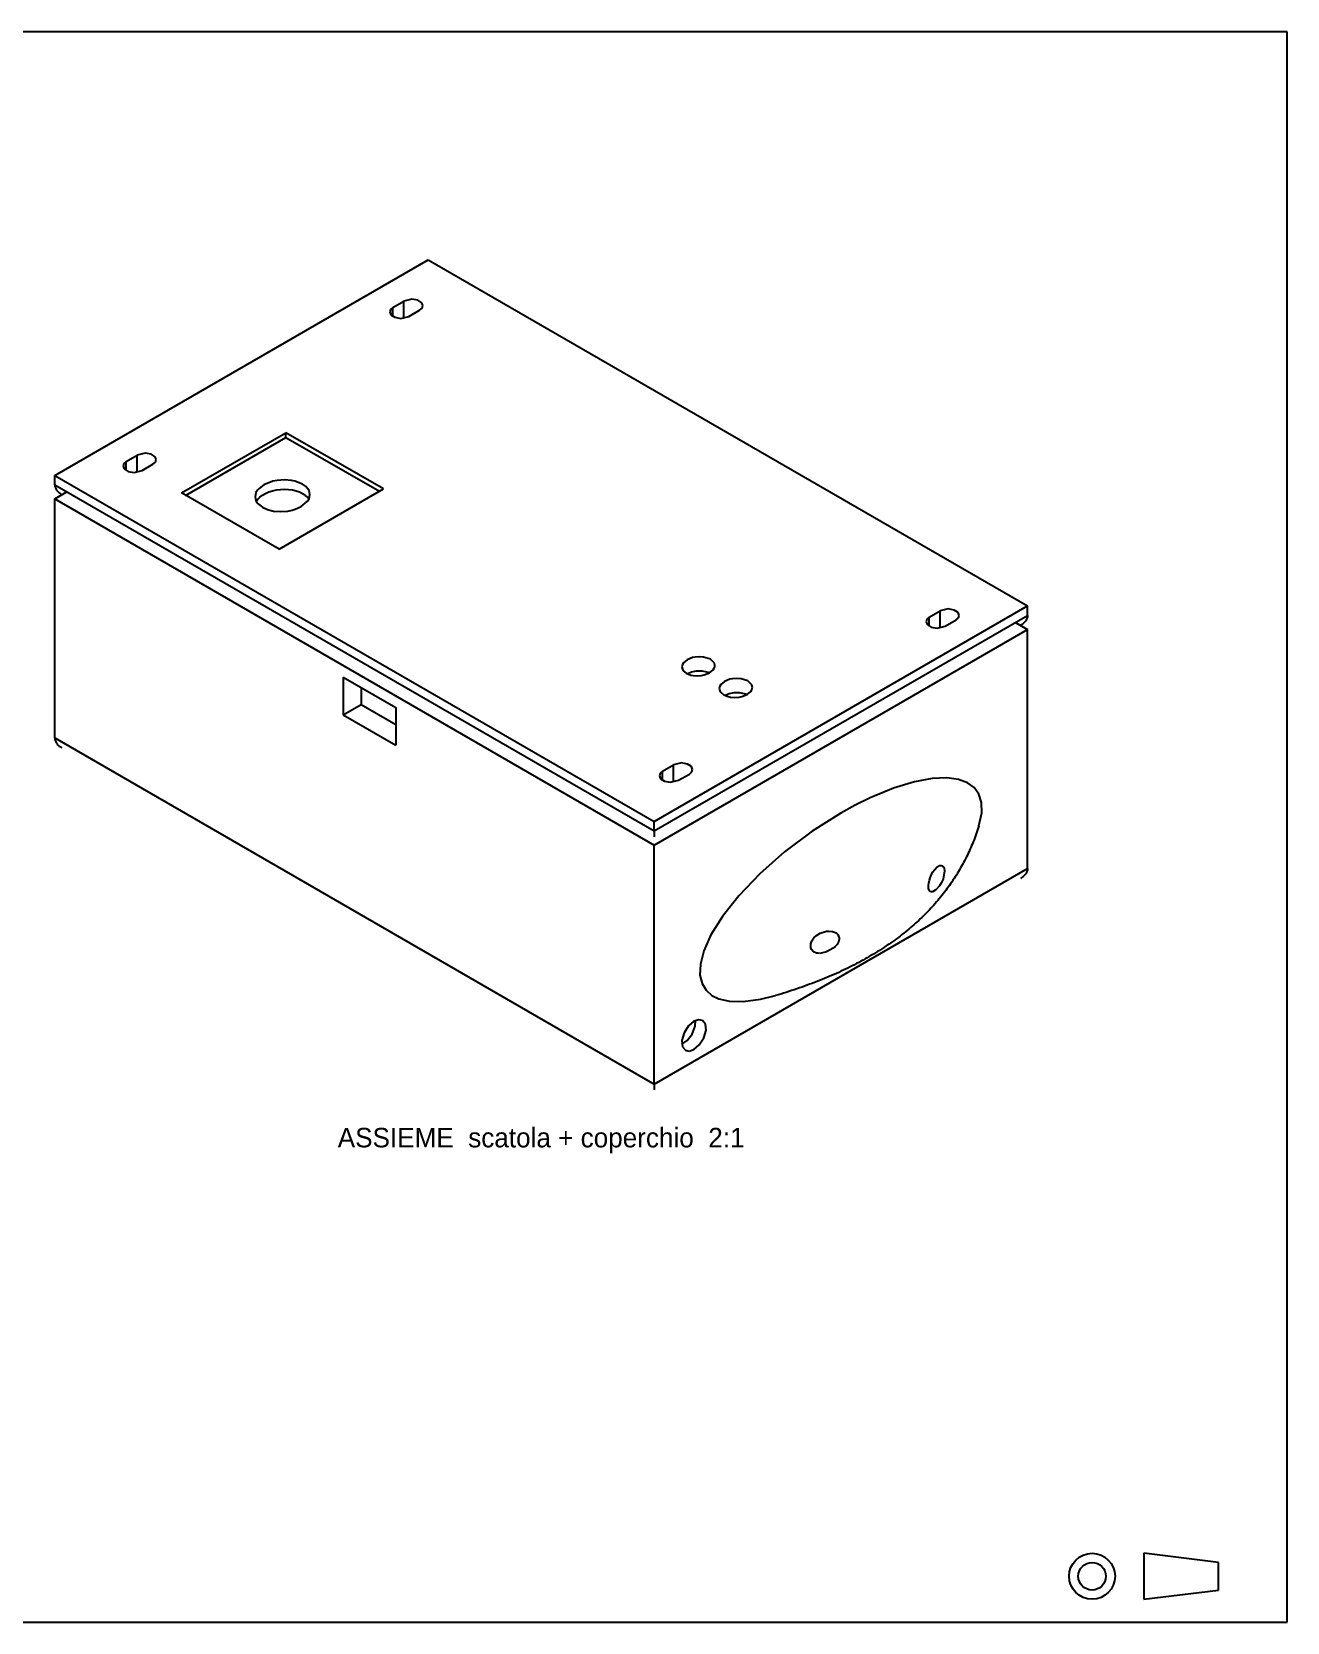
# Model space of a CAD drawing. Header units: metres. Extents: x 10 to 1730, y 10 to 287.
# Drawn here: x 1511.2 to 1730, y 10 to 287 of the extents above; entities that cross this region are included whole.
import ezdxf
from ezdxf.enums import TextEntityAlignment as Align

# ---------------------------------------------------------------- set-up
doc = ezdxf.new("R2010")
doc.units = ezdxf.units.M
doc.layers.add('CONTORNO', color=7, linetype='CONTINUOUS')
doc.layers.add('CORNICE', color=7, linetype='CONTINUOUS')

msp = doc.modelspace()

# ---------------------------------------------------------------- linework, layer by layer
at = {"layer": 'CONTORNO'}
for p, q in [((1515.246181, 209.743008), (1580.300005, 247.30185)), ((1580.300005, 247.30185), (1684.753819, 186.995413)), ((1573.755013, 238.644317), (1573.606707, 238.213853)), ((1574.177353, 239.009246), (1573.755013, 238.644317)), ((1574.177353, 239.009246), (1576.076207, 240.105551)), ((1574.177353, 237.41846), (1574.177353, 239.009246)), ((1577.439223, 240.434981), (1576.076207, 240.105551)), ((1576.076207, 237.129993), (1576.076207, 240.105551)), ((1576.932675, 237.41846), (1578.83153, 238.514765)), ((1578.523765, 240.250233), (1577.439223, 240.434981)), ((1579.188036, 239.822851), (1578.523765, 240.250233)), ((1578.83153, 238.514765), (1579.25387, 238.879694)), ((1579.402176, 239.310158), (1579.188036, 239.822851)), ((1579.25387, 238.879694), (1579.402176, 239.310158)), ((1573.606707, 238.213853), (1573.820847, 237.70116)), ((1573.820847, 237.70116), (1574.485118, 237.273778)), ((1574.485118, 237.273778), (1575.56966, 237.08903)), ((1575.56966, 237.08903), (1576.932675, 237.41846)), ((1537.342744, 206.674099), (1555.536602, 217.178328)), ((1538.05268, 206.264218), (1555.536602, 216.358565)), ((1572.517404, 207.374457), (1555.536602, 217.178328)), ((1555.536602, 216.358565), (1555.536602, 217.178328)), ((1555.536602, 216.358565), (1571.807469, 206.964576)), ((1530.972408, 213.607353), (1529.609392, 213.277922)), ((1532.05695, 213.422604), (1530.972408, 213.607353)), ((1532.721221, 212.995223), (1532.05695, 213.422604)), ((1527.288198, 211.816689), (1527.139892, 211.386225)), ((1527.139892, 211.386225), (1527.354032, 210.873532)), ((1527.710538, 212.181618), (1527.288198, 211.816689)), ((1527.354032, 210.873532), (1528.018303, 210.44615)), ((1527.710538, 212.181618), (1529.609392, 213.277922)), ((1527.710538, 210.590832), (1527.710538, 212.181618)), ((1529.102845, 210.261401), (1530.46586, 210.590832)), ((1529.609392, 210.302365), (1529.609392, 213.277922)), ((1530.46586, 210.590832), (1532.364715, 211.687136)), ((1532.364715, 211.687136), (1532.787055, 212.052066)), ((1532.935361, 212.482529), (1532.721221, 212.995223)), ((1532.787055, 212.052066), (1532.935361, 212.482529)), ((1515.246181, 208.110014), (1515.246181, 209.743008)), ((1515.246181, 209.743008), (1619.699995, 149.43657)), ((1515.246181, 208.110014), (1515.252856, 207.97267)), ((1515.246181, 208.110014), (1619.699995, 147.803577)), ((1515.252856, 207.97267), (1515.272858, 207.835759)), ((1515.272858, 207.835759), (1515.306125, 207.69971)), ((1528.018303, 210.44615), (1529.102845, 210.261401)), ((1551.662364, 208.091129), (1550.846511, 207.483217)), ((1553.236753, 208.717402), (1551.662364, 208.091129)), ((1554.017367, 208.876045), (1553.236753, 208.717402)), ((1555.275227, 208.969408), (1554.017367, 208.876045)), ((1556.480751, 208.875872), (1555.275227, 208.969408)), ((1557.08888, 208.752479), (1556.480751, 208.875872)), ((1558.43096, 208.225753), (1557.08888, 208.752479)), ((1558.956529, 207.857808), (1558.43096, 208.225753)), ((1559.556999, 207.099799), (1558.956529, 207.857808)), ((1515.246181, 205.660525), (1517.367502, 206.88527)), ((1515.246181, 164.019199), (1515.246181, 205.660525)), ((1515.246181, 205.660525), (1619.699995, 145.354087)), ((1515.306125, 207.69971), (1515.352553, 207.564952)), ((1515.352553, 207.564952), (1515.411995, 207.431909)), ((1515.411995, 207.431909), (1515.484264, 207.300999)), ((1515.484264, 207.300999), (1515.569133, 207.172635)), ((1515.569133, 207.172635), (1515.666335, 207.047221)), ((1515.666335, 207.047221), (1515.775563, 206.92515)), ((1515.775563, 206.92515), (1515.896475, 206.806807)), ((1515.896475, 206.806807), (1516.02869, 206.692565)), ((1516.02869, 206.692565), (1516.171792, 206.582783)), ((1516.171792, 206.582783), (1516.32533, 206.477805)), ((1516.32533, 206.477805), (1516.488822, 206.377964)), ((1554.323547, 196.870228), (1537.342744, 206.674099)), ((1550.302849, 206.731467), (1550.141115, 206.014242)), ((1550.141115, 206.014242), (1550.14114, 206.005242)), ((1550.14114, 206.005242), (1550.30315, 205.309232)), ((1550.577627, 207.182155), (1550.302849, 206.731467)), ((1550.30315, 205.309232), (1550.541214, 204.92641)), ((1550.355731, 205.206272), (1550.617465, 205.59948)), ((1550.846511, 207.483217), (1550.577627, 207.182155)), ((1550.617465, 205.59948), (1550.975143, 205.969819)), ((1550.975143, 205.969819), (1551.420808, 206.309049)), ((1551.420808, 206.309049), (1551.944546, 206.609624)), ((1551.944546, 206.609624), (1552.534703, 206.864856)), ((1552.534703, 206.864856), (1553.178151, 207.069068)), ((1553.178151, 207.069068), (1553.860575, 207.217716)), ((1553.860575, 207.217716), (1554.566793, 207.307493)), ((1554.323547, 196.870228), (1572.517404, 207.374457)), ((1554.566793, 207.307493), (1555.281092, 207.336401)), ((1555.281092, 207.336401), (1555.987582, 207.303799)), ((1555.987582, 207.303799), (1556.670546, 207.21041)), ((1556.670546, 207.21041), (1557.314788, 207.058313)), ((1557.314788, 207.058313), (1557.905977, 206.850891)), ((1557.905977, 206.850891), (1558.43096, 206.59276)), ((1558.197785, 204.317902), (1559.282522, 205.226876)), ((1558.43096, 206.59276), (1558.534269, 206.531022)), ((1558.534269, 206.531022), (1558.633847, 206.467256)), ((1558.633847, 206.467256), (1558.72959, 206.401528)), ((1558.72959, 206.401528), (1558.821401, 206.333905)), ((1558.821401, 206.333905), (1558.909184, 206.264458)), ((1558.909184, 206.264458), (1558.992848, 206.193259)), ((1558.992848, 206.193259), (1559.072306, 206.120381)), ((1559.072306, 206.120381), (1559.147476, 206.0459)), ((1559.147476, 206.0459), (1559.218281, 205.969892)), ((1559.218281, 205.969892), (1559.284647, 205.892437)), ((1559.282522, 205.226876), (1559.5573, 205.677564)), ((1559.284647, 205.892437), (1559.346505, 205.813615)), ((1559.346505, 205.813615), (1559.403792, 205.733506)), ((1559.403792, 205.733506), (1559.456447, 205.652195)), ((1559.456447, 205.652195), (1559.504418, 205.569766)), ((1559.719008, 206.403789), (1559.556999, 207.099799)), ((1559.5573, 205.677564), (1559.719034, 206.394789)), ((1559.719034, 206.394789), (1559.719008, 206.403789)), ((1550.541214, 204.92641), (1551.429189, 204.183278)), ((1551.429189, 204.183278), (1552.301313, 203.794435)), ((1552.301313, 203.794435), (1552.71633, 203.670606)), ((1552.71633, 203.670606), (1553.379398, 203.533159)), ((1553.379398, 203.533159), (1554.584922, 203.439623)), ((1554.584922, 203.439623), (1555.842782, 203.532986)), ((1555.842782, 203.532986), (1556.623396, 203.691629)), ((1556.623396, 203.691629), (1557.144851, 203.846869)), ((1557.144851, 203.846869), (1558.197785, 204.317902)), ((1619.699995, 149.43657), (1684.753819, 186.995413)), ((1667.635285, 185.051284), (1669.53414, 186.147588)), ((1670.897155, 186.477019), (1669.53414, 186.147588)), ((1669.53414, 183.172031), (1669.53414, 186.147588)), ((1671.981697, 186.29227), (1670.897155, 186.477019)), ((1672.645968, 185.864889), (1671.981697, 186.29227)), ((1672.860108, 185.352195), (1672.645968, 185.864889)), ((1684.753819, 185.36242), (1684.753819, 186.995413)), ((1619.699995, 147.803577), (1684.753819, 185.36242)), ((1619.699995, 145.354087), (1684.753819, 182.91293)), ((1667.212945, 184.686355), (1667.064639, 184.255891)), ((1667.064639, 184.255891), (1667.278779, 183.743197)), ((1667.635285, 185.051284), (1667.212945, 184.686355)), ((1667.278779, 183.743197), (1667.94305, 183.315816)), ((1667.635285, 183.460498), (1667.635285, 185.051284)), ((1667.94305, 183.315816), (1669.027592, 183.131067)), ((1669.027592, 183.131067), (1670.390608, 183.460498)), ((1670.390608, 183.460498), (1672.289462, 184.556802)), ((1672.289462, 184.556802), (1672.711802, 184.921732)), ((1672.711802, 184.921732), (1672.860108, 185.352195)), ((1682.632498, 184.137675), (1684.753819, 182.91293)), ((1683.67467, 183.730211), (1683.511178, 183.630369)), ((1683.828208, 183.835188), (1683.67467, 183.730211)), ((1683.97131, 183.94497), (1683.828208, 183.835188)), ((1684.103525, 184.059213), (1683.97131, 183.94497)), ((1684.224437, 184.177555), (1684.103525, 184.059213)), ((1684.333665, 184.299626), (1684.224437, 184.177555)), ((1684.430867, 184.425041), (1684.333665, 184.299626)), ((1684.515736, 184.553404), (1684.430867, 184.425041)), ((1684.588005, 184.684314), (1684.515736, 184.553404)), ((1684.647447, 184.817357), (1684.588005, 184.684314)), ((1684.693875, 184.952115), (1684.647447, 184.817357)), ((1684.727142, 185.088164), (1684.693875, 184.952115)), ((1684.747144, 185.225076), (1684.727142, 185.088164)), ((1684.753819, 185.36242), (1684.747144, 185.225076)), ((1684.753819, 141.271604), (1684.753819, 182.91293)), ((1625.433754, 177.627438), (1624.789961, 177.091366)), ((1626.362257, 177.999131), (1625.433754, 177.627438)), ((1626.830145, 178.096063), (1626.362257, 177.999131)), ((1627.585143, 178.154863), (1626.830145, 178.096063)), ((1628.309918, 178.101375), (1627.585143, 178.154863)), ((1629.49802, 177.708377), (1628.309918, 178.101375)), ((1630.178713, 177.022426), (1629.49802, 177.708377)), ((1565.511574, 174.601811), (1574.657293, 169.321528)), ((1565.511574, 174.601811), (1565.511574, 168.061674)), ((1624.545944, 176.602358), (1624.520212, 176.380257)), ((1624.520212, 176.380257), (1624.61287, 175.966883)), ((1624.622071, 176.82123), (1624.545944, 176.602358)), ((1624.61287, 175.966883), (1624.760405, 175.727138)), ((1624.789961, 177.091366), (1624.622071, 176.82123)), ((1624.760405, 175.727138), (1625.293563, 175.280932)), ((1625.293563, 175.280932), (1626.066415, 174.973114)), ((1625.463067, 175.191388), (1625.697552, 175.310923)), ((1625.697552, 175.310923), (1625.950848, 175.416401)), ((1625.950848, 175.416401), (1626.220149, 175.506654)), ((1626.066415, 174.973114), (1626.481665, 174.887934)), ((1626.220149, 175.506654), (1626.502472, 175.580682)), ((1626.481665, 174.887934), (1627.20644, 174.834446)), ((1626.502472, 175.580682), (1626.794691, 175.637666)), ((1626.794691, 175.637666), (1627.093567, 175.676973)), ((1627.093567, 175.676973), (1627.395792, 175.698169)), ((1627.20644, 174.834446), (1627.961438, 174.893246)), ((1627.395792, 175.698169), (1627.698016, 175.701019)), ((1627.698016, 175.701019), (1627.996893, 175.685492)), ((1627.961438, 174.893246), (1628.429326, 174.990178)), ((1627.996893, 175.685492), (1628.289111, 175.651759)), ((1628.289111, 175.651759), (1628.571435, 175.600193)), ((1628.429326, 174.990178), (1629.357829, 175.361871)), ((1628.571435, 175.600193), (1628.840736, 175.531367)), ((1628.840736, 175.531367), (1629.094031, 175.446043)), ((1629.094031, 175.446043), (1629.328516, 175.345165)), ((1629.357829, 175.361871), (1630.001622, 175.897943)), ((1630.001622, 175.897943), (1630.169512, 176.168078)), ((1630.169512, 176.168078), (1630.245639, 176.386951)), ((1630.271371, 176.609052), (1630.178713, 177.022426)), ((1630.245639, 176.386951), (1630.271371, 176.609052)), ((1568.622844, 172.805519), (1568.622844, 169.857966)), ((1631.074307, 172.833206), (1631.048576, 172.611105)), ((1631.048576, 172.611105), (1631.141234, 172.197731)), ((1631.150434, 173.052078), (1631.074307, 172.833206)), ((1631.141234, 172.197731), (1631.288769, 171.957986)), ((1631.318325, 173.322214), (1631.150434, 173.052078)), ((1631.288769, 171.957986), (1631.821926, 171.51178)), ((1631.962117, 173.858285), (1631.318325, 173.322214)), ((1632.89062, 174.229979), (1631.962117, 173.858285)), ((1632.748512, 171.737502), (1633.030835, 171.81153)), ((1633.358509, 174.32691), (1632.89062, 174.229979)), ((1633.030835, 171.81153), (1633.323054, 171.868513)), ((1633.323054, 171.868513), (1633.621931, 171.907821)), ((1634.113506, 174.385711), (1633.358509, 174.32691)), ((1633.621931, 171.907821), (1633.924155, 171.929017)), ((1633.924155, 171.929017), (1634.226379, 171.931867)), ((1634.838281, 174.332222), (1634.113506, 174.385711)), ((1634.226379, 171.931867), (1634.525256, 171.91634)), ((1634.525256, 171.91634), (1634.817474, 171.882606)), ((1634.817474, 171.882606), (1635.099798, 171.831041)), ((1636.026383, 173.939224), (1634.838281, 174.332222)), ((1635.099798, 171.831041), (1635.369099, 171.762215)), ((1635.369099, 171.762215), (1635.622395, 171.67689)), ((1635.886193, 171.592719), (1636.529985, 172.12879)), ((1636.707076, 173.253273), (1636.026383, 173.939224)), ((1636.529985, 172.12879), (1636.697875, 172.398926)), ((1636.697875, 172.398926), (1636.774003, 172.617798)), ((1636.799734, 172.839899), (1636.707076, 173.253273)), ((1636.774003, 172.617798), (1636.799734, 172.839899)), ((1565.511574, 168.061674), (1568.622844, 169.857966)), ((1568.622844, 169.857966), (1574.657293, 166.373975)), ((1574.657293, 169.321528), (1574.657293, 162.78139)), ((1631.821926, 171.51178), (1632.594778, 171.203961)), ((1631.99143, 171.422236), (1632.225915, 171.541771)), ((1632.225915, 171.541771), (1632.479211, 171.647249)), ((1632.479211, 171.647249), (1632.748512, 171.737502)), ((1632.594778, 171.203961), (1633.010029, 171.118782)), ((1633.010029, 171.118782), (1633.734804, 171.065293)), ((1633.734804, 171.065293), (1634.489801, 171.124094)), ((1634.489801, 171.124094), (1634.95769, 171.221025)), ((1634.95769, 171.221025), (1635.886193, 171.592719)), ((1635.622395, 171.67689), (1635.85688, 171.576012)), ((1565.511574, 168.061674), (1574.657293, 162.78139)), ((1515.246181, 164.019199), (1515.252856, 163.881855)), ((1515.246181, 164.019199), (1619.699995, 103.712762)), ((1515.252856, 163.881855), (1515.272858, 163.744943)), ((1515.272858, 163.744943), (1515.306125, 163.608894)), ((1515.306125, 163.608894), (1515.352553, 163.474136)), ((1515.352553, 163.474136), (1515.411995, 163.341093)), ((1515.411995, 163.341093), (1515.484264, 163.210184)), ((1515.484264, 163.210184), (1515.569133, 163.08182)), ((1515.569133, 163.08182), (1515.666335, 162.956405)), ((1515.666335, 162.956405), (1515.775563, 162.834335)), ((1515.775563, 162.834335), (1515.896475, 162.715992)), ((1515.896475, 162.715992), (1516.02869, 162.60175)), ((1516.02869, 162.60175), (1516.171792, 162.491967)), ((1516.171792, 162.491967), (1516.32533, 162.38699)), ((1516.32533, 162.38699), (1516.488822, 162.287148)), ((1621.16847, 158.223656), (1620.74613, 157.858726)), ((1621.16847, 158.223656), (1623.067325, 159.31996)), ((1621.16847, 156.63287), (1621.16847, 158.223656)), ((1624.43034, 159.649391), (1623.067325, 159.31996)), ((1623.067325, 156.344403), (1623.067325, 159.31996)), ((1625.514882, 159.464642), (1624.43034, 159.649391)), ((1626.179153, 159.037261), (1625.514882, 159.464642)), ((1625.822647, 157.729174), (1626.244987, 158.094103)), ((1626.393293, 158.524567), (1626.179153, 159.037261)), ((1626.244987, 158.094103), (1626.393293, 158.524567)), ((1620.74613, 157.858726), (1620.597824, 157.428263)), ((1620.597824, 157.428263), (1620.811964, 156.915569)), ((1620.811964, 156.915569), (1621.476235, 156.488188)), ((1621.476235, 156.488188), (1622.560777, 156.303439)), ((1622.560777, 156.303439), (1623.923793, 156.63287)), ((1623.923793, 156.63287), (1625.822647, 157.729174)), ((1661.414319, 155.266827), (1657.340648, 153.59144)), ((1665.042227, 156.369459), (1661.414319, 155.266827)), ((1668.141283, 156.93901), (1665.042227, 156.369459)), ((1670.689635, 157.047214), (1668.141283, 156.93901)), ((1672.715557, 156.776768), (1670.689635, 157.047214)), ((1674.278845, 156.199067), (1672.715557, 156.776768)), ((1675.446709, 155.353506), (1674.278845, 156.199067)), ((1676.264575, 154.233143), (1675.446709, 155.353506)), ((1657.340648, 153.59144), (1654.729368, 152.306899)), ((1676.727075, 152.785562), (1676.264575, 154.233143)), ((1676.766552, 150.95852), (1676.727075, 152.785562)), ((1652.226907, 150.931575), (1647.224882, 147.763878)), ((1654.729368, 152.306899), (1652.226907, 150.931575)), ((1676.281344, 148.697132), (1676.766552, 150.95852)), ((1619.699995, 147.803577), (1619.699995, 149.43657)), ((1619.699995, 147.803577), (1619.699995, 147.670086)), ((1619.699995, 147.670086), (1619.699995, 147.544723)), ((1619.699995, 147.544723), (1619.699995, 147.427881)), ((1619.699995, 147.427881), (1619.699995, 147.319928)), ((1619.699995, 147.319928), (1619.699995, 147.221204)), ((1619.699995, 147.221204), (1619.699995, 147.132019)), ((1619.699995, 147.132019), (1619.699995, 147.052654)), ((1619.699995, 147.052654), (1619.699995, 146.983359)), ((1619.699995, 146.983359), (1619.699995, 146.924351)), ((1619.699995, 146.924351), (1619.699995, 146.875817)), ((1619.699995, 146.875817), (1619.699995, 146.837909)), ((1619.699995, 146.837909), (1619.699995, 146.810747)), ((1619.699995, 146.810747), (1619.699995, 146.794415)), ((1647.224882, 147.763878), (1642.421075, 144.160149)), ((1675.68567, 146.955725), (1675.557326, 146.612751)), ((1675.810945, 147.300471), (1675.68567, 146.955725)), ((1675.933151, 147.646988), (1675.810945, 147.300471)), ((1676.052288, 147.995277), (1675.933151, 147.646988)), ((1676.168357, 148.345338), (1676.052288, 147.995277)), ((1676.281356, 148.697171), (1676.168357, 148.345338)), ((1619.699995, 146.794415), (1619.699995, 146.788965)), ((1619.699995, 103.712762), (1619.699995, 145.354087)), ((1642.421075, 144.160149), (1638.091964, 140.338847)), ((1674.572992, 144.261545), (1674.420098, 143.932746)), ((1674.722818, 144.592116), (1674.572992, 144.261545)), ((1674.869575, 144.924459), (1674.722818, 144.592116)), ((1675.013263, 145.258574), (1674.869575, 144.924459)), ((1675.153882, 145.594461), (1675.013263, 145.258574)), ((1675.291432, 145.932119), (1675.153882, 145.594461)), ((1675.425914, 146.271549), (1675.291432, 145.932119)), ((1675.557326, 146.612751), (1675.425914, 146.271549)), ((1619.699995, 103.712762), (1684.753819, 141.271604)), ((1668.219211, 140.629633), (1669.00451, 141.56847)), ((1669.00451, 141.56847), (1669.392135, 141.769901)), ((1669.392135, 141.769901), (1669.728228, 141.790815)), ((1669.728228, 141.790815), (1669.907294, 141.721754)), ((1669.907294, 141.721754), (1670.010729, 141.643394)), ((1670.010729, 141.643394), (1670.094185, 141.549148)), ((1670.094185, 141.549148), (1670.201809, 141.356165)), ((1670.201809, 141.356165), (1670.307118, 140.837371)), ((1673.086463, 141.366135), (1672.905949, 141.053282)), ((1673.263909, 141.68076), (1673.086463, 141.366135)), ((1673.438285, 141.997157), (1673.263909, 141.68076)), ((1673.609593, 142.315325), (1673.438285, 141.997157)), ((1673.777831, 142.635266), (1673.609593, 142.315325)), ((1673.943001, 142.956978), (1673.777831, 142.635266)), ((1674.105102, 143.280462), (1673.943001, 142.956978)), ((1674.264135, 143.605718), (1674.105102, 143.280462)), ((1674.420098, 143.932746), (1674.264135, 143.605718)), ((1684.753819, 141.271604), (1684.747144, 141.13426)), ((1638.091964, 140.338847), (1634.447756, 136.528858)), ((1667.506991, 138.357001), (1667.550241, 138.740104)), ((1667.550241, 138.740104), (1667.655665, 139.240836)), ((1667.655665, 139.240836), (1667.769634, 139.62344)), ((1667.769634, 139.62344), (1668.219211, 140.629633)), ((1669.683706, 138.69564), (1669.414052, 138.26958)), ((1670.03471, 139.430748), (1669.683706, 138.69564)), ((1670.307118, 140.837371), (1670.03471, 139.430748)), ((1671.351358, 138.614241), (1671.143224, 138.317334)), ((1671.556423, 138.91292), (1671.351358, 138.614241)), ((1671.758419, 139.21337), (1671.556423, 138.91292)), ((1671.957346, 139.515593), (1671.758419, 139.21337)), ((1672.153204, 139.819587), (1671.957346, 139.515593)), ((1672.345994, 140.125353), (1672.153204, 139.819587)), ((1672.535714, 140.432891), (1672.345994, 140.125353)), ((1672.722366, 140.7422), (1672.535714, 140.432891)), ((1672.905949, 141.053282), (1672.722366, 140.7422)), ((1683.67467, 139.639395), (1683.511178, 139.539553)), ((1683.828208, 139.744372), (1683.67467, 139.639395)), ((1683.97131, 139.854155), (1683.828208, 139.744372)), ((1684.103525, 139.968397), (1683.97131, 139.854155)), ((1684.224437, 140.08674), (1684.103525, 139.968397)), ((1684.333665, 140.208811), (1684.224437, 140.08674)), ((1684.430867, 140.334225), (1684.333665, 140.208811)), ((1684.515736, 140.462589), (1684.430867, 140.334225)), ((1684.588005, 140.593499), (1684.515736, 140.462589)), ((1684.647447, 140.726542), (1684.588005, 140.593499)), ((1684.693875, 140.8613), (1684.647447, 140.726542)), ((1684.727142, 140.997348), (1684.693875, 140.8613)), ((1684.747144, 141.13426), (1684.727142, 140.997348)), ((1634.447756, 136.528858), (1631.605832, 132.932207)), ((1667.500251, 138.163056), (1667.506991, 138.357001)), ((1667.524818, 137.803667), (1667.500251, 138.163056)), ((1667.600721, 137.516827), (1667.524818, 137.803667)), ((1667.656375, 137.40552), (1667.600721, 137.516827)), ((1667.687475, 137.359225), (1667.656375, 137.40552)), ((1667.783365, 137.260575), (1667.687475, 137.359225)), ((1667.98541, 137.17894), (1667.783365, 137.260575)), ((1668.167847, 137.189623), (1667.98541, 137.17894)), ((1668.788766, 137.551428), (1668.167847, 137.189623)), ((1669.414052, 138.26958), (1668.788766, 137.551428)), ((1669.367676, 136.005862), (1669.131922, 135.724901)), ((1669.60036, 136.288595), (1669.367676, 136.005862)), ((1669.829976, 136.573099), (1669.60036, 136.288595)), ((1670.056523, 136.859375), (1669.829976, 136.573099)), ((1670.280001, 137.147423), (1670.056523, 136.859375)), ((1670.50041, 137.437243), (1670.280001, 137.147423)), ((1670.71775, 137.728835), (1670.50041, 137.437243)), ((1670.932021, 138.022198), (1670.71775, 137.728835)), ((1671.143224, 138.317334), (1670.932021, 138.022198)), ((1666.605602, 133.012742), (1666.336092, 132.75127)), ((1666.872044, 133.275984), (1666.605602, 133.012742)), ((1667.135417, 133.540999), (1666.872044, 133.275984)), ((1667.395721, 133.807786), (1667.135417, 133.540999)), ((1667.652957, 134.076344), (1667.395721, 133.807786)), ((1667.907123, 134.346674), (1667.652957, 134.076344)), ((1668.158221, 134.618776), (1667.907123, 134.346674)), ((1668.406249, 134.892649), (1668.158221, 134.618776)), ((1668.651209, 135.168295), (1668.406249, 134.892649)), ((1668.8931, 135.445712), (1668.651209, 135.168295)), ((1669.131922, 135.724901), (1668.8931, 135.445712)), ((1631.605832, 132.932207), (1629.587614, 129.697743)), ((1648.614098, 130.014489), (1649.747612, 130.356552)), ((1649.747612, 130.356552), (1650.110446, 130.381219)), ((1650.110446, 130.381219), (1650.793393, 130.305867)), ((1650.793393, 130.305867), (1651.103509, 130.204488)), ((1651.103509, 130.204488), (1651.388366, 130.054813)), ((1663.472199, 130.234009), (1663.168931, 129.992027)), ((1663.772398, 130.477762), (1663.472199, 130.234009)), ((1664.069528, 130.723287), (1663.772398, 130.477762)), ((1664.36359, 130.970583), (1664.069528, 130.723287)), ((1664.654582, 131.219652), (1664.36359, 130.970583)), ((1664.942506, 131.470492), (1664.654582, 131.219652)), ((1665.227361, 131.723104), (1664.942506, 131.470492)), ((1665.509147, 131.977488), (1665.227361, 131.723104)), ((1665.787864, 132.233644), (1665.509147, 131.977488)), ((1666.063512, 132.491571), (1665.787864, 132.233644)), ((1666.336092, 132.75127), (1666.063512, 132.491571)), ((1629.587614, 129.697743), (1628.335335, 126.910137)), ((1646.998119, 127.463354), (1647.01021, 128.167564)), ((1647.108553, 127.164425), (1646.998119, 127.463354)), ((1647.01021, 128.167564), (1647.19251, 128.662517)), ((1647.19251, 128.662517), (1647.311743, 128.8724)), ((1647.311743, 128.8724), (1647.532295, 129.174411)), ((1647.532295, 129.174411), (1648.000827, 129.627983)), ((1648.000827, 129.627983), (1648.614098, 130.014489)), ((1651.207072, 127.663962), (1650.879829, 127.3847)), ((1651.560853, 128.062098), (1651.207072, 127.663962)), ((1651.388366, 130.054813), (1651.68605, 129.794169)), ((1651.772696, 128.404059), (1651.560853, 128.062098)), ((1651.68605, 129.794169), (1651.940512, 129.203627)), ((1651.785445, 128.429999), (1651.772696, 128.404059)), ((1651.942222, 128.970877), (1651.785445, 128.429999)), ((1651.940512, 129.203627), (1651.942222, 128.970877)), ((1659.63044, 127.447172), (1659.290346, 127.226452)), ((1659.967465, 127.669663), (1659.63044, 127.447172)), ((1660.301422, 127.893927), (1659.967465, 127.669663)), ((1660.632309, 128.119962), (1660.301422, 127.893927)), ((1660.960128, 128.347769), (1660.632309, 128.119962)), ((1661.284878, 128.577347), (1660.960128, 128.347769)), ((1661.606559, 128.808698), (1661.284878, 128.577347)), ((1661.925171, 129.04182), (1661.606559, 128.808698)), ((1662.240714, 129.276714), (1661.925171, 129.04182)), ((1662.553189, 129.51338), (1662.240714, 129.276714)), ((1662.862594, 129.751818), (1662.553189, 129.51338)), ((1663.168931, 129.992027), (1662.862594, 129.751818)), ((1628.335335, 126.910137), (1627.740635, 124.592787)), ((1647.475915, 126.757364), (1647.108553, 127.164425)), ((1647.951938, 126.550658), (1647.475915, 126.757364)), ((1648.254472, 126.501144), (1647.951938, 126.550658)), ((1648.575166, 126.494153), (1648.254472, 126.501144)), ((1649.743046, 126.75151), (1648.575166, 126.494153)), ((1650.879829, 127.3847), (1649.743046, 126.75151)), ((1654.969847, 124.716016), (1654.589858, 124.51833)), ((1655.346767, 124.915474), (1654.969847, 124.716016)), ((1655.720619, 125.116704), (1655.346767, 124.915474)), ((1656.091401, 125.319706), (1655.720619, 125.116704)), ((1656.459115, 125.524479), (1656.091401, 125.319706)), ((1656.82376, 125.731025), (1656.459115, 125.524479)), ((1657.185336, 125.939342), (1656.82376, 125.731025)), ((1657.543843, 126.149431), (1657.185336, 125.939342)), ((1657.899281, 126.361291), (1657.543843, 126.149431)), ((1658.251651, 126.574924), (1657.899281, 126.361291)), ((1658.600951, 126.790328), (1658.251651, 126.574924)), ((1658.947183, 127.007504), (1658.600951, 126.790328)), ((1659.290346, 127.226452), (1658.947183, 127.007504)), ((1627.740635, 124.592787), (1627.677032, 122.720089)), ((1627.677032, 122.720089), (1628.031148, 121.234902)), ((1648.947783, 121.93676), (1648.521761, 121.765651)), ((1649.370735, 122.109641), (1648.947783, 121.93676)), ((1649.79062, 122.284294), (1649.370735, 122.109641)), ((1650.207435, 122.460719), (1649.79062, 122.284294)), ((1650.621181, 122.638915), (1650.207435, 122.460719)), ((1651.031859, 122.818884), (1650.621181, 122.638915)), ((1651.439467, 123.000624), (1651.031859, 122.818884)), ((1651.844007, 123.184136), (1651.439467, 123.000624)), ((1652.245478, 123.369419), (1651.844007, 123.184136)), ((1652.64388, 123.556475), (1652.245478, 123.369419)), ((1653.039213, 123.745302), (1652.64388, 123.556475)), ((1653.431478, 123.935901), (1653.039213, 123.745302)), ((1653.820673, 124.128272), (1653.431478, 123.935901)), ((1654.2068, 124.322415), (1653.820673, 124.128272)), ((1654.589858, 124.51833), (1654.2068, 124.322415)), ((1628.031148, 121.234902), (1628.728946, 120.069808)), ((1628.728946, 120.069808), (1629.750054, 119.171498)), ((1629.750054, 119.171498), (1630.939616, 118.58493)), ((1638.240268, 118.490143), (1640.809911, 119.127892)), ((1641.28805, 119.268866), (1640.809858, 119.127877)), ((1641.763173, 119.411626), (1641.28805, 119.268866)), ((1642.235228, 119.556159), (1641.763173, 119.411626)), ((1642.704213, 119.702463), (1642.235228, 119.556159)), ((1643.17013, 119.850539), (1642.704213, 119.702463)), ((1643.632978, 120.000386), (1643.17013, 119.850539)), ((1644.092757, 120.152006), (1643.632978, 120.000386)), ((1644.549467, 120.305397), (1644.092757, 120.152006)), ((1645.003109, 120.460561), (1644.549467, 120.305397)), ((1645.453681, 120.617496), (1645.003109, 120.460561)), ((1645.901185, 120.776202), (1645.453681, 120.617496)), ((1646.34562, 120.936681), (1645.901185, 120.776202)), ((1646.786985, 121.098931), (1646.34562, 120.936681)), ((1647.225283, 121.262953), (1646.786985, 121.098931)), ((1647.660511, 121.428747), (1647.225283, 121.262953)), ((1648.09267, 121.596313), (1647.660511, 121.428747)), ((1648.521761, 121.765651), (1648.09267, 121.596313)), ((1630.939616, 118.58493), (1632.814446, 118.15075)), ((1632.814446, 118.15075), (1635.230056, 118.088358)), ((1635.230056, 118.088358), (1638.240268, 118.490143)), ((1625.699842, 113.87098), (1624.907894, 112.643959)), ((1626.629641, 114.655449), (1625.699842, 113.87098)), ((1626.307469, 112.425861), (1626.83506, 113.784011)), ((1627.464361, 114.939914), (1626.629641, 114.655449)), ((1626.83506, 113.784011), (1626.896995, 114.790287)), ((1628.130641, 114.804134), (1627.464361, 114.939914)), ((1628.632338, 114.173158), (1628.130641, 114.804134)), ((1628.736116, 113.117697), (1628.632338, 114.173158)), ((1624.907894, 112.643959), (1624.523511, 111.294328)), ((1624.523511, 111.294328), (1624.626139, 110.237682)), ((1624.52381, 110.679811), (1625.443234, 111.309634)), ((1625.443234, 111.309634), (1626.307469, 112.425861)), ((1627.561868, 110.54044), (1628.353052, 111.768321)), ((1628.353052, 111.768321), (1628.736116, 113.117697)), ((1624.626139, 110.237682), (1625.128641, 109.604518)), ((1625.128641, 109.604518), (1625.794922, 109.468738)), ((1625.794922, 109.468738), (1626.632067, 109.754605)), ((1626.632067, 109.754605), (1627.561868, 110.54044)), ((1619.699995, 103.712762), (1619.699995, 103.579271)), ((1619.699995, 103.579271), (1619.699995, 103.453908)), ((1619.699995, 103.453908), (1619.699995, 103.337066)), ((1619.699995, 103.337066), (1619.699995, 103.229113)), ((1619.699995, 103.229113), (1619.699995, 103.130388)), ((1619.699995, 103.130388), (1619.699995, 103.041204)), ((1619.699995, 103.041204), (1619.699995, 102.961839)), ((1619.699995, 102.961839), (1619.699995, 102.892544)), ((1619.699995, 102.892544), (1619.699995, 102.833536)), ((1619.699995, 102.833536), (1619.699995, 102.785002)), ((1619.699995, 102.785002), (1619.699995, 102.747094)), ((1619.699995, 102.747094), (1619.699995, 102.719931)), ((1619.699995, 102.719931), (1619.699995, 102.703599)), ((1619.699995, 102.703599), (1619.699995, 102.69815))]:
    msp.add_line(p, q, dxfattribs=at)
at = {"layer": 'CORNICE'}
for p, q in [((1730, 287), (1330, 287)), ((1730, 10), (1730, 287)), ((1718, 20.4), (1705, 22)), ((1705, 22), (1705, 14)), ((1718, 15.6), (1718, 20.4)), ((1705, 14), (1718, 15.6)), ((1330, 10), (1730, 10))]:
    msp.add_line(p, q, dxfattribs=at)
for radius in [4, 2.4]:
    msp.add_circle((1696, 18), radius, dxfattribs=at)

# ---------------------------------------------------------------- texts
at = {"layer": 'CONTORNO'}
msp.add_text('ASSIEME  scatola + coperchio  2:1', height=3.4, dxfattribs=at).set_placement((1600, 92.69815), align=Align.CENTER)

doc.saveas('drawing.dxf')
